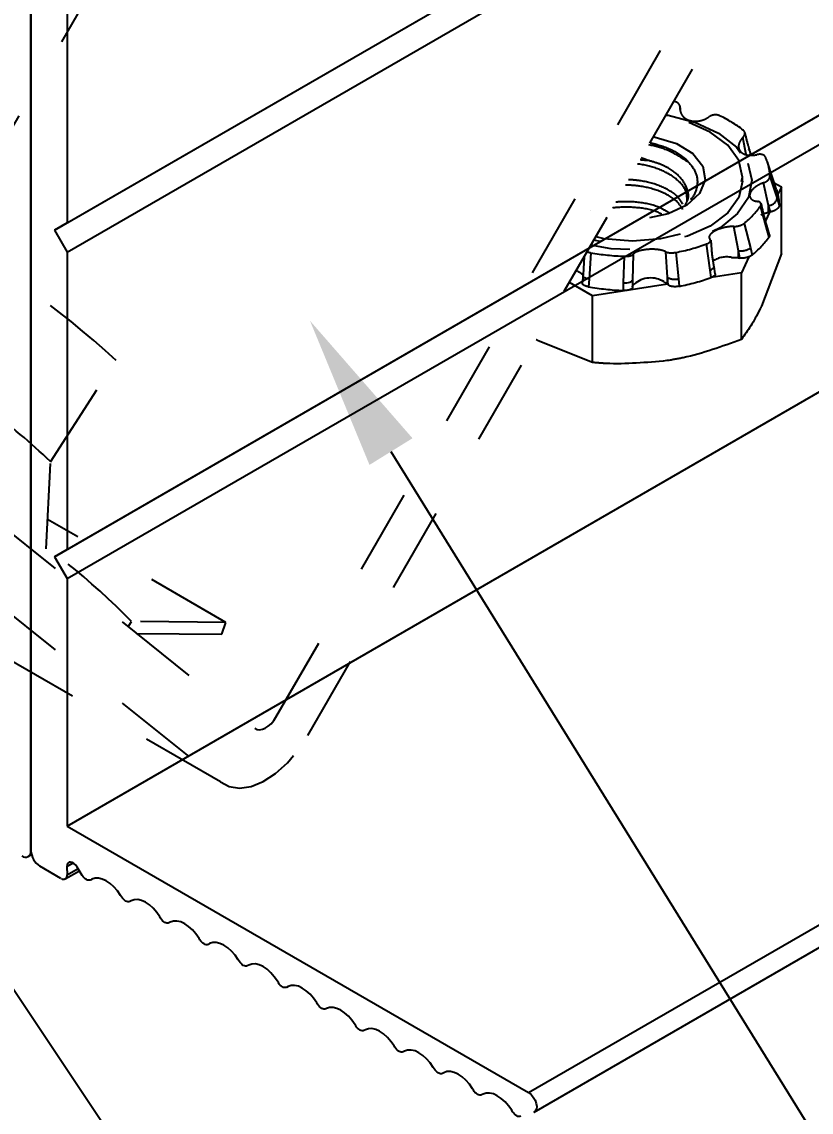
# Model space of a CAD drawing. Extents: x 0 to 11.5, y -11.3 to 0.
# Drawn here: x 6.178 to 7.102, y -4.888 to -3.613 of the extents above; entities that cross this region are included whole.
import ezdxf
from ezdxf import colors
from ezdxf.entities.mleader import LeaderData, LeaderLine
from ezdxf.math import Vec2, Vec3

# ---------------------------------------------------------------- set-up
doc = ezdxf.new("R2010")
doc.units = 0
doc.header["$LTSCALE"] = 0.5
doc.header["$MEASUREMENT"] = 0
doc.linetypes.add('HIDDEN2', pattern=[0.1875, 0.125, -0.0625])
for name, color, linetype in [('Brackets', 181, 'CONTINUOUS'), ('FAB DWG', 221, 'CONTINUOUS'), ('Hardware', 242, 'CONTINUOUS'), ('Housing', 150, 'CONTINUOUS')]:
    doc.layers.add(name, color=color, linetype=linetype)
doc.styles.add('LSAD_Standard', font='arial.ttf')
doc.styles.get("Standard").update_dxf_attribs({"font": 'arial.ttf'})

msp = doc.modelspace()

# ---------------------------------------------------------------- linework, layer by layer
at = {"layer": 'Brackets', "linetype": 'HIDDEN2', "transparency": 16777216}
for p, q in [((6.4747, -3.2033), (6.0919, -3.8663)), ((6.4757, -4.4261), (7.005, -3.5094)), ((6.5131, -4.4476), (7.0423, -3.5309)), ((6.1394, -4.1899), (6.4511, -4.439)), ((6.1394, -4.2848), (6.4107, -4.5016)), ((6.4107, -4.5016), (6.1394, -4.345))]:
    msp.add_line(p, q, dxfattribs=at)
at = {"layer": 'Brackets', "linetype": 'HIDDEN2', "transparency": 16777216, "flags": 128}
for points in [[(6.4511, -4.439), (6.4536, -4.4404), (6.4565, -4.4408), (6.4598, -4.4403), (6.4632, -4.4389), (6.4666, -4.4367), (6.47, -4.4337), (6.4731, -4.4301), (6.4757, -4.4261)], [(6.4107, -4.5016), (6.421, -4.5072), (6.4332, -4.509), (6.4467, -4.507), (6.4609, -4.5012), (6.4752, -4.4919), (6.4891, -4.4795), (6.5019, -4.4645), (6.5131, -4.4476)]]:
    msp.add_lwpolyline(points, dxfattribs=at)
at = {"layer": 'Hardware', "linetype": 'HIDDEN2', "transparency": 16777216}
for p, q in [((6.9487, -3.7154), (6.9486, -3.7136)), ((7.0257, -3.7682), (7.022, -3.7483)), ((7.0318, -3.7689), (7.0306, -3.7649)), ((7.0615, -3.8094), (7.0507, -3.777)), ((7.0216, -3.7992), (7.0216, -3.7945)), ((7.0536, -3.794), (7.0622, -3.8197)), ((7.052, -3.8277), (7.0461, -3.8013)), ((7.0587, -3.8011), (7.067, -3.8059)), ((7.067, -3.8059), (7.063, -3.8145)), ((7.067, -3.8838), (7.067, -3.8059)), ((7.0622, -3.8197), (7.0646, -3.8273)), ((7.0503, -3.8567), (7.0426, -3.8283)), ((7.0533, -3.8355), (7.0485, -3.8457)), ((7.052, -3.8357), (7.052, -3.8277)), ((7.0545, -3.8353), (7.052, -3.8277)), ((7.052, -3.8357), (7.0545, -3.8353)), ((7.0234, -3.8487), (7.0308, -3.8774)), ((7.0167, -3.8808), (7.0116, -3.8523)), ((7.0509, -3.8539), (7.0503, -3.8517)), ((7.0526, -3.8646), (7.0503, -3.8567)), ((7.0533, -3.8619), (7.0509, -3.8539)), ((6.9836, -3.9033), (6.9796, -3.8727)), ((6.8356, -3.9088), (6.8366, -3.8874)), ((6.844, -3.883), (6.8421, -3.914)), ((6.8822, -3.9183), (6.8834, -3.8872)), ((6.8936, -3.8847), (6.8928, -3.9149)), ((6.934, -3.9117), (6.9317, -3.8819)), ((6.9434, -3.8826), (6.9468, -3.9134)), ((7.0167, -3.8888), (7.0167, -3.8808)), ((7.0186, -3.8892), (7.0167, -3.8808)), ((7.0167, -3.8888), (7.0186, -3.8892)), ((7.029, -3.8878), (7.0203, -3.9064)), ((7.0308, -3.8774), (7.0327, -3.8857)), ((7.067, -3.8838), (7.0437, -3.9455)), ((6.9897, -3.9077), (6.9883, -3.899)), ((6.835, -3.9098), (6.8341, -3.9187)), ((6.8421, -3.914), (6.8412, -3.9228)), ((6.934, -3.9198), (6.934, -3.9117)), ((6.9347, -3.9206), (6.934, -3.9117)), ((6.9468, -3.9134), (6.9474, -3.9222)), ((6.985, -3.9119), (6.9836, -3.9033)), ((7.0203, -3.9064), (6.9849, -3.9119)), ((7.0203, -3.9844), (7.0203, -3.9064)), ((6.8461, -3.9334), (6.819, -3.9178)), ((6.934, -3.9198), (6.8461, -3.9334)), ((6.8822, -3.9272), (6.8822, -3.9183)), ((6.8928, -3.9149), (6.8928, -3.9238)), ((6.934, -3.9198), (6.9347, -3.9206)), ((6.8461, -4.0113), (6.8461, -3.9334)), ((6.8461, -4.0113), (6.7823, -3.9859)), ((6.2119, -4.1274), (6.2886, -4.0089)), ((6.2069, -4.2294), (6.2119, -4.1271)), ((6.4171, -4.3152), (6.2086, -4.1949)), ((6.4171, -4.3152), (6.2086, -4.1949)), ((6.3028, -4.3204), (6.3067, -4.3143)), ((6.4171, -4.3152), (6.3067, -4.3143)), ((6.4123, -4.3289), (6.4171, -4.3152)), ((6.3124, -4.3281), (6.4123, -4.3289))]:
    msp.add_line(p, q, dxfattribs=at)
at = {"layer": 'Hardware', "linetype": 'HIDDEN2', "transparency": 16777216, "flags": 128}
for points in [[(6.9321, -3.722), (6.9345, -3.7222), (6.9664, -3.7306), (6.9936, -3.7433), (7.0145, -3.7596), (7.0277, -3.7783)], [(6.85, -3.8641), (6.8594, -3.8664), (6.8928, -3.8689), (6.9261, -3.8664), (6.9572, -3.8589), (6.9839, -3.8471), (7.0044, -3.8317), (7.0172, -3.8138), (7.0216, -3.7945), (7.0172, -3.7753), (7.0044, -3.7573), (6.9839, -3.7419), (6.9572, -3.7301), (6.931, -3.7238)], [(6.9173, -3.7475), (6.9194, -3.7477), (6.9443, -3.7552), (6.9636, -3.767), (6.9752, -3.7818)], [(7.0277, -3.7783), (7.0325, -3.7983), (7.0284, -3.8184), (7.0159, -3.8373), (6.9956, -3.8537), (6.9689, -3.8668), (6.9373, -3.8756), (6.903, -3.8796), (6.868, -3.8785), (6.8442, -3.8742)], [(6.9752, -3.7818), (6.9779, -3.7979), (6.9714, -3.8137), (6.9564, -3.8274), (6.9344, -3.8375), (6.908, -3.843), (6.8799, -3.8432), (6.8638, -3.8402)], [(7.0216, -3.7992), (7.0172, -3.8184), (7.0044, -3.8363), (6.9839, -3.8518), (6.9572, -3.8636), (6.9261, -3.871), (6.8928, -3.8735), (6.8594, -3.871), (6.8476, -3.8682)], [(6.9836, -3.9033), (6.9852, -3.9026), (6.9865, -3.9018), (6.9875, -3.901), (6.9881, -3.9001), (6.9883, -3.8993), (6.9883, -3.899)], [(6.835, -3.9098), (6.8351, -3.9094), (6.8356, -3.9088)], [(6.8421, -3.914), (6.8402, -3.9136), (6.8385, -3.913), (6.8371, -3.9124), (6.836, -3.9117), (6.8353, -3.9109), (6.835, -3.9102), (6.835, -3.9098)], [(6.8822, -3.9183), (6.8842, -3.9183), (6.8862, -3.9181), (6.888, -3.9178), (6.8896, -3.9174), (6.891, -3.9169), (6.8919, -3.9162), (6.8926, -3.9156), (6.8928, -3.9149)]]:
    msp.add_lwpolyline(points, dxfattribs=at)
at = {"layer": 'Hardware', "linetype": 'HIDDEN2', "transparency": 16777216}
for centre, radius, start, end in [((6.8933, -3.9704), 0.2686, 79.6613, 79.7291), ((6.9334, -3.8547), 0.1455, 52.3159, 65.0695), ((7.0259, -3.7664), 0.00492, 17.6128, 54.0591), ((7.0256, -3.7664), 0.00525, 331.6424, 15.7405), ((6.9968, -3.7949), 0.0568, 0.8882, 24.8115), ((7.0054, -3.8284), 0.0593, 1.0583, 18.6507), ((7.0514, -3.8164), 0.0113, 273.2007, 342.6544), ((6.9652, -3.7747), 0.0942, 308.2214, 325.2753), ((5.5914, -4.7634), 1.0273, 47.2627, 62.7312), ((7.0478, -3.8547), 0.00325, 321.7812, 13.9358), ((6.9012, -3.6586), 0.228, 280.6678, 290.1149), ((6.9702, -3.8069), 0.1006, 308.4561, 325.0406), ((6.8922, -3.6187), 0.2686, 259.6613, 268.1276), ((7.0033, -3.9185), 0.0306, 79.7573, 121.9794), ((7.0194, -3.8609), 0.02, 262.0635, 304.6896), ((6.8161, -3.9294), 0.0276, 46.5331, 66.9421), ((6.9141, -3.9419), 0.0294, 57.3301, 131.3602), ((6.9423, -3.898), 0.0161, 238.9551, 286.0489), ((6.9017, -3.6829), 0.2437, 280.7981, 289.9846), ((6.8921, -3.6402), 0.2871, 259.778, 268.0108), ((5.5421, -4.8408), 0.9788, 46.8172, 52.3906), ((5.7204, -4.8849), 0.8181, 44.218, 58.5171)]:
    msp.add_arc(centre, radius, start, end, dxfattribs=at)
for points, knots in [([(6.9486, -3.7136), (6.9486, -3.7127), (6.9485, -3.711), (6.947, -3.7087), (6.9447, -3.7069), (6.9426, -3.7064), (6.9416, -3.7061)], [0, 0, 0, 0, 0.249061, 0.498102, 0.747609, 1, 1, 1, 1]), ([(6.9486, -3.7136), (6.9486, -3.7139), (6.9484, -3.7161), (6.9492, -3.7202), (6.9527, -3.7249), (6.9581, -3.7281), (6.9646, -3.7295), (6.9714, -3.729), (6.9776, -3.7271), (6.9809, -3.725), (6.9823, -3.7241)], [0, 0, 0, 0, 0.027156, 0.180185, 0.33025, 0.474243, 0.613173, 0.751073, 0.8923, 1, 1, 1, 1]), ([(6.9947, -3.7227), (6.9938, -3.7224), (6.9919, -3.7217), (6.9885, -3.7217), (6.9851, -3.7225), (6.9833, -3.7236), (6.9823, -3.7241)], [0, 0, 0, 0, 0.250091, 0.500183, 0.750201, 1, 1, 1, 1]), ([(7.022, -3.7483), (7.0217, -3.7485), (7.0199, -3.7504), (7.0175, -3.7542), (7.0165, -3.7594), (7.0181, -3.7638), (7.0217, -3.7671), (7.027, -3.7689), (7.0329, -3.7693), (7.0368, -3.7686), (7.0385, -3.7683)], [0, 0, 0, 0, 0.026829, 0.179863, 0.32994, 0.473946, 0.612884, 0.750782, 0.891999, 1, 1, 1, 1]), ([(7.022, -3.7483), (7.0226, -3.7475), (7.0239, -3.746), (7.0245, -3.7436), (7.0241, -3.7413), (7.0229, -3.7401), (7.0223, -3.7395)], [0, 0, 0, 0, 0.249061, 0.498102, 0.747609, 1, 1, 1, 1]), ([(7.0301, -3.7632), (7.0295, -3.7613), (7.0273, -3.754), (7.0257, -3.7475), (7.0246, -3.7427)], [0, 0, 0, 0, 0.268091, 1, 1, 1, 1]), ([(6.9567, -3.7763), (6.9496, -3.7715), (6.9368, -3.763), (6.9197, -3.7583), (6.9119, -3.7569)], [0, 0, 0, 0, 0.1825211, 0.3231463, 0.3231463, 0.3231463, 0.3231463]), ([(6.9134, -3.7543), (6.917, -3.7551), (6.9289, -3.7582), (6.947, -3.7661), (6.9625, -3.7798), (6.9699, -3.7955), (6.9679, -3.8114), (6.9591, -3.825), (6.9484, -3.8313), (6.944, -3.8339)], [0.2413705, 0.2413705, 0.2413705, 0.2413705, 0.2943804, 0.422382, 0.5478577, 0.6718904, 0.7946423, 0.9147279, 1, 1, 1, 1]), ([(7.0484, -3.771), (7.048, -3.7704), (7.0472, -3.7693), (7.0448, -3.7682), (7.0418, -3.7677), (7.0396, -3.7681), (7.0385, -3.7683)], [0, 0, 0, 0, 0.2500911, 0.500183, 0.7502013, 1, 1, 1, 1]), ([(6.9567, -3.8226), (6.9567, -3.819), (6.9567, -3.8099), (6.9455, -3.7966), (6.9262, -3.7851), (6.909, -3.7806), (6.8997, -3.7794), (6.8989, -3.7793)], [0, 0, 0, 0, 0.090254, 0.2277059, 0.3651578, 0.5026096, 0.5151835, 0.5151835, 0.5151835, 0.5151835]), ([(6.9546, -3.8269), (6.9556, -3.8252), (6.9597, -3.8184), (6.9569, -3.8052), (6.9458, -3.7903), (6.9287, -3.78), (6.9158, -3.7764), (6.9109, -3.775)], [0, 0, 0, 0, 0.0839078, 0.3370663, 0.5902248, 0.8433833, 1, 1, 1, 1]), ([(6.9519, -3.8262), (6.9497, -3.8228), (6.9443, -3.8143), (6.9259, -3.8043), (6.9056, -3.7988), (6.8926, -3.7978), (6.8883, -3.7977)], [0, 0, 0, 0, 0.1038357, 0.259328, 0.4148203, 0.49375, 0.49375, 0.49375, 0.49375]), ([(7.0461, -3.8013), (7.0471, -3.8008), (7.0492, -3.8), (7.0516, -3.7981), (7.0533, -3.796), (7.0535, -3.7947), (7.0536, -3.794)], [0, 0, 0, 0, 0.249061, 0.498102, 0.747609, 1, 1, 1, 1]), ([(6.9517, -3.8323), (6.9496, -3.829), (6.9442, -3.8206), (6.9259, -3.8107), (6.9044, -3.8049), (6.8902, -3.804), (6.8846, -3.8041)], [0, 0, 0, 0, 0.1058509, 0.268146, 0.4304412, 0.5361441, 0.5361441, 0.5361441, 0.5361441]), ([(7.0461, -3.8013), (7.0456, -3.8014), (7.0429, -3.8024), (7.0381, -3.8048), (7.0331, -3.8089), (7.0302, -3.8131), (7.0296, -3.817), (7.0313, -3.8201), (7.0346, -3.8222), (7.0377, -3.8228), (7.0391, -3.823)], [0, 0, 0, 0, 0.027186, 0.180215, 0.330279, 0.47427, 0.6132, 0.7511, 0.892328, 1, 1, 1, 1]), ([(6.9352, -3.8364), (6.9321, -3.8344), (6.9228, -3.8283), (6.9012, -3.8234), (6.8833, -3.823), (6.8741, -3.8238), (6.8732, -3.8239)], [0, 0, 0, 0, 0.1261916, 0.3695053, 0.6128189, 0.6393985, 0.6393985, 0.6393985, 0.6393985]), ([(7.0426, -3.8283), (7.0429, -3.8277), (7.0435, -3.8265), (7.043, -3.8249), (7.0416, -3.8236), (7.0399, -3.8232), (7.0391, -3.823)], [0, 0, 0, 0, 0.250091, 0.500183, 0.750201, 1, 1, 1, 1]), ([(6.9271, -3.838), (6.9265, -3.8377), (6.9196, -3.8335), (6.901, -3.8299), (6.8821, -3.8294), (6.8715, -3.8304), (6.8693, -3.8307)], [0, 0, 0, 0, 0.0284593, 0.3330201, 0.637581, 0.7180636, 0.7180636, 0.7180636, 0.7180636]), ([(7.0432, -3.8385), (7.0455, -3.8376), (7.0484, -3.8364), (7.0514, -3.8358), (7.052, -3.8357)], [0, 0, 0, 0, 0.807517, 1, 1, 1, 1]), ([(7.0503, -3.8517), (7.0496, -3.8494), (7.0471, -3.841), (7.045, -3.8319), (7.0435, -3.8253)], [0, 0, 0, 0, 0.264802, 1, 1, 1, 1]), ([(7.0646, -3.8273), (7.0645, -3.8279), (7.0643, -3.8293), (7.0627, -3.8314), (7.0603, -3.8332), (7.0574, -3.8346), (7.0554, -3.835), (7.0545, -3.8353)], [0, 0, 0, 0, 0.20687, 0.413742, 0.620597, 0.827456, 1, 1, 1, 1]), ([(7.0116, -3.8523), (7.0126, -3.8522), (7.0147, -3.8522), (7.0181, -3.8514), (7.0212, -3.8502), (7.0227, -3.8492), (7.0234, -3.8487)], [0, 0, 0, 0, 0.249061, 0.498102, 0.747609, 1, 1, 1, 1]), ([(7.0116, -3.8523), (7.0112, -3.8523), (7.0085, -3.8523), (7.0032, -3.8528), (6.996, -3.8546), (6.9898, -3.8571), (6.9852, -3.86), (6.9827, -3.8629), (6.9822, -3.8655), (6.9832, -3.8669), (6.9837, -3.8675)], [0, 0, 0, 0, 0.02708, 0.18011, 0.330178, 0.474174, 0.613106, 0.751006, 0.89223, 1, 1, 1, 1]), ([(7.0532, -3.8619), (7.0533, -3.8623), (7.0535, -3.8631), (7.0529, -3.8641), (7.0526, -3.8646)], [0, 0, 0, 0, 0.468285, 1, 1, 1, 1]), ([(6.9796, -3.8727), (6.9805, -3.8723), (6.9822, -3.8715), (6.9838, -3.8701), (6.9845, -3.8687), (6.984, -3.8679), (6.9837, -3.8675)], [0, 0, 0, 0, 0.250091, 0.500183, 0.750201, 1, 1, 1, 1]), ([(6.9883, -3.899), (6.9878, -3.8958), (6.986, -3.8858), (6.9853, -3.8754), (6.9849, -3.8684)], [0, 0, 0, 0, 0.3223029, 1, 1, 1, 1]), ([(6.8398, -3.8818), (6.8401, -3.8819), (6.8414, -3.8824), (6.8429, -3.8827), (6.844, -3.883)], [0.6347897, 0.6347897, 0.6347897, 0.6347897, 0.7476088, 1, 1, 1, 1]), ([(6.8834, -3.8872), (6.8845, -3.8872), (6.8868, -3.8872), (6.8899, -3.8867), (6.8924, -3.8858), (6.8932, -3.8851), (6.8936, -3.8847)], [0, 0, 0, 0, 0.250091, 0.500183, 0.750201, 1, 1, 1, 1]), ([(6.9317, -3.8819), (6.9315, -3.8817), (6.9299, -3.8809), (6.9261, -3.8798), (6.9195, -3.8789), (6.9123, -3.8789), (6.9055, -3.8797), (6.8997, -3.8811), (6.8956, -3.8828), (6.8942, -3.8842), (6.8936, -3.8847)], [0, 0, 0, 0, 0.027195, 0.180223, 0.330286, 0.474278, 0.613207, 0.751108, 0.892336, 1, 1, 1, 1]), ([(6.9317, -3.8819), (6.9324, -3.8821), (6.9337, -3.8827), (6.9367, -3.8831), (6.94, -3.8831), (6.9422, -3.8828), (6.9434, -3.8826)], [0, 0, 0, 0, 0.249061, 0.498102, 0.747609, 1, 1, 1, 1]), ([(7.0087, -3.8884), (7.011, -3.8884), (7.0139, -3.8883), (7.0162, -3.8887), (7.0167, -3.8888)], [0, 0, 0, 0, 0.80752, 1, 1, 1, 1]), ([(7.0327, -3.8857), (7.032, -3.8863), (7.0305, -3.8873), (7.0274, -3.8885), (7.0241, -3.8892), (7.021, -3.8895), (7.0194, -3.8893), (7.0186, -3.8892)], [0, 0, 0, 0, 0.2068704, 0.4137417, 0.6205972, 0.8274563, 1, 1, 1, 1]), ([(6.9896, -3.9077), (6.9896, -3.9079), (6.9899, -3.9085), (6.9891, -3.9096), (6.9874, -3.9109), (6.9858, -3.9116), (6.985, -3.9119)], [0, 0, 0, 0, 0.117573, 0.428944, 0.740302, 1, 1, 1, 1]), ([(6.8412, -3.9228), (6.8401, -3.9226), (6.8381, -3.9221), (6.8357, -3.921), (6.8343, -3.9198), (6.8342, -3.9191), (6.8342, -3.9187)], [0, 0, 0, 0, 0.257211, 0.514423, 0.771615, 1, 1, 1, 1]), ([(6.8928, -3.9238), (6.8927, -3.9242), (6.8924, -3.925), (6.8907, -3.926), (6.8882, -3.9268), (6.8852, -3.9272), (6.8831, -3.9272), (6.8822, -3.9272)], [0, 0, 0, 0, 0.2068692, 0.4137386, 0.6206054, 0.8274634, 1, 1, 1, 1]), ([(6.8928, -3.9229), (6.893, -3.9221), (6.8932, -3.921), (6.8944, -3.92), (6.8947, -3.9198)], [0, 0, 0, 0, 0.807733, 1, 1, 1, 1]), ([(6.9299, -3.9171), (6.9313, -3.9178), (6.933, -3.9186), (6.9339, -3.9196), (6.934, -3.9198)], [0, 0, 0, 0, 0.807517, 1, 1, 1, 1]), ([(6.9474, -3.9222), (6.9463, -3.9224), (6.9441, -3.9228), (6.9407, -3.9227), (6.9378, -3.9223), (6.9357, -3.9216), (6.935, -3.9209), (6.9347, -3.9206)], [0, 0, 0, 0, 0.20687, 0.413742, 0.620597, 0.827456, 1, 1, 1, 1]), ([(7.0437, -3.9455), (7.0431, -3.9467), (7.0353, -3.9635), (7.0275, -3.9743), (7.0203, -3.9844)], [0, 0, 0, 0, 0.070185, 1, 1, 1, 1]), ([(7.0203, -3.9844), (6.9977, -3.9926), (6.969, -4.0031), (6.9395, -4.0082), (6.9332, -4.0092)], [0, 0, 0, 0, 0.787347, 1, 1, 1, 1]), ([(6.9332, -4.0092), (6.9092, -4.0114), (6.8797, -4.0141), (6.8514, -4.0118), (6.8461, -4.0113)], [0, 0, 0, 0, 0.8135121, 1, 1, 1, 1])]:
    msp.add_open_spline(points, degree=3, knots=knots, dxfattribs=at)
for points in [[(6.9109, -3.775), (6.9083, -3.774), (6.9057, -3.7731), (6.9031, -3.7721)], [(6.9019, -3.7741), (6.9049, -3.7744), (6.9079, -3.7747), (6.9109, -3.775)], [(6.8435, -3.834), (6.8434, -3.834), (6.8433, -3.8341), (6.8432, -3.8341)], [(6.7823, -3.9859), (6.7816, -3.9855), (6.781, -3.9851), (6.7803, -3.9848)]]:
    msp.add_open_spline(points, degree=3, dxfattribs=at)
at = {"layer": 'Housing', "transparency": 16777216}
for p, q in [((6.1889, -2.2384), (6.1889, -4.5821)), ((6.2166, -3.8567), (8.1661, -2.7316)), ((6.2314, -3.8482), (8.1661, -2.7316)), ((6.2314, -3.8823), (8.1674, -2.765)), ((6.2166, -4.2385), (8.2183, -3.0832)), ((6.2314, -4.2299), (8.2183, -3.0832)), ((6.2314, -4.2641), (8.2267, -3.1125)), ((6.2314, -4.5535), (8.3179, -3.3493)), ((6.1889, -4.5821), (6.1889, -3.3817)), ((6.2314, -3.5836), (6.2314, -3.8482)), ((6.7713, -4.8651), (8.6052, -3.8067)), ((6.778, -4.8878), (8.6195, -3.825)), ((6.2314, -3.8482), (6.2166, -3.8567)), ((6.2166, -3.8567), (6.2314, -3.8823)), ((6.2314, -3.8823), (6.2314, -4.2299)), ((6.2314, -4.2299), (6.2166, -4.2385)), ((6.2166, -4.2385), (6.2314, -4.2641)), ((6.2314, -4.2641), (6.2314, -4.5535)), ((6.2314, -4.5535), (6.7713, -4.8651)), ((6.1858, -4.589), (6.1889, -4.5872)), ((6.2242, -4.6147), (6.1996, -4.6005)), ((6.2312, -4.6006), (6.2384, -4.5965)), ((6.2312, -4.6006), (6.2313, -4.6106)), ((6.2491, -4.6111), (6.243, -4.6013)), ((6.2292, -4.6152), (6.2457, -4.6057)), ((6.2313, -4.6106), (6.2442, -4.6032)), ((6.2604, -4.6156), (6.2587, -4.6165)), ((6.295, -4.6362), (6.294, -4.6346)), ((6.3063, -4.6407), (6.3046, -4.6416)), ((6.3408, -4.6613), (6.3399, -4.6597)), ((6.3521, -4.6658), (6.3504, -4.6667)), ((6.3867, -4.6864), (6.3857, -4.6848)), ((6.398, -4.6909), (6.3963, -4.6918)), ((6.4326, -4.7115), (6.4316, -4.7098)), ((6.4439, -4.716), (6.4422, -4.7169)), ((6.4785, -4.7365), (6.4775, -4.7349)), ((6.4898, -4.7411), (6.4881, -4.742)), ((6.5245, -4.7617), (6.5234, -4.76)), ((6.5348, -4.7668), (6.534, -4.7671)), ((6.569, -4.787), (6.5682, -4.7858)), ((6.5803, -4.7916), (6.5786, -4.7924)), ((6.6149, -4.8121), (6.6139, -4.8105)), ((6.6262, -4.8167), (6.6245, -4.8175)), ((6.6608, -4.8372), (6.6598, -4.8356)), ((6.6721, -4.8418), (6.6704, -4.8426)), ((6.7067, -4.8623), (6.7057, -4.8607)), ((6.718, -4.8669), (6.7163, -4.8677)), ((6.7526, -4.8874), (6.7516, -4.8858))]:
    msp.add_line(p, q, dxfattribs=at)
at = {"layer": 'Housing', "transparency": 16777216, "flags": 128}
for points in [[(6.243, -4.6013), (6.2414, -4.599), (6.2394, -4.5972), (6.2374, -4.596), (6.2354, -4.5955), (6.2337, -4.5958), (6.2324, -4.5968), (6.2315, -4.5985), (6.2312, -4.6006)], [(6.2587, -4.6165), (6.2576, -4.6168), (6.2565, -4.6168), (6.2552, -4.6166), (6.2539, -4.616), (6.2526, -4.6151), (6.2513, -4.6139), (6.2501, -4.6126), (6.2491, -4.6111)], [(6.294, -4.6346), (6.2903, -4.6292), (6.2861, -4.6245), (6.2817, -4.6205), (6.2771, -4.6174), (6.2725, -4.6154), (6.2681, -4.6143), (6.264, -4.6144), (6.2604, -4.6156)], [(6.3046, -4.6416), (6.3035, -4.6419), (6.3023, -4.6419), (6.3011, -4.6417), (6.2998, -4.6411), (6.2985, -4.6402), (6.2972, -4.639), (6.296, -4.6377), (6.295, -4.6362)], [(6.3399, -4.6597), (6.3362, -4.6543), (6.332, -4.6496), (6.3276, -4.6456), (6.323, -4.6425), (6.3184, -4.6405), (6.314, -4.6394), (6.3099, -4.6395), (6.3063, -4.6407)], [(6.3504, -4.6667), (6.3494, -4.667), (6.3482, -4.667), (6.347, -4.6667), (6.3457, -4.6662), (6.3444, -4.6653), (6.3431, -4.6641), (6.3419, -4.6628), (6.3408, -4.6613)], [(6.3857, -4.6848), (6.3821, -4.6794), (6.3779, -4.6747), (6.3735, -4.6707), (6.3689, -4.6676), (6.3643, -4.6655), (6.3599, -4.6645), (6.3558, -4.6646), (6.3521, -4.6658)], [(6.3963, -4.6918), (6.3953, -4.6921), (6.3941, -4.6921), (6.3929, -4.6918), (6.3916, -4.6912), (6.3902, -4.6904), (6.389, -4.6892), (6.3878, -4.6879), (6.3867, -4.6864)], [(6.4316, -4.7098), (6.4279, -4.7045), (6.4238, -4.6998), (6.4194, -4.6958), (6.4148, -4.6927), (6.4102, -4.6906), (6.4058, -4.6896), (6.4017, -4.6897), (6.398, -4.6909)], [(6.4422, -4.7169), (6.4412, -4.7172), (6.44, -4.7172), (6.4388, -4.7169), (6.4375, -4.7163), (6.4361, -4.7155), (6.4349, -4.7143), (6.4337, -4.713), (6.4326, -4.7115)], [(6.4775, -4.7349), (6.4738, -4.7296), (6.4697, -4.7249), (6.4653, -4.7209), (6.4607, -4.7178), (6.4561, -4.7157), (6.4517, -4.7147), (6.4476, -4.7148), (6.4439, -4.716)], [(6.4881, -4.742), (6.4871, -4.7423), (6.4859, -4.7423), (6.4847, -4.742), (6.4833, -4.7414), (6.482, -4.7406), (6.4808, -4.7394), (6.4796, -4.7381), (6.4785, -4.7365)], [(6.5234, -4.76), (6.5197, -4.7547), (6.5156, -4.75), (6.5111, -4.746), (6.5065, -4.7429), (6.502, -4.7408), (6.4975, -4.7398), (6.4935, -4.7399), (6.4898, -4.7411)], [(6.534, -4.7671), (6.533, -4.7675), (6.5318, -4.7675), (6.5306, -4.7672), (6.5292, -4.7666), (6.5279, -4.7657), (6.5267, -4.7646), (6.5255, -4.7632), (6.5245, -4.7617)], [(6.5682, -4.7858), (6.5646, -4.7805), (6.5605, -4.7758), (6.556, -4.7718), (6.5515, -4.7687), (6.5469, -4.7666), (6.5425, -4.7656), (6.5384, -4.7656), (6.5348, -4.7668)], [(6.5786, -4.7924), (6.5776, -4.7928), (6.5764, -4.7928), (6.5752, -4.7925), (6.5738, -4.7919), (6.5725, -4.791), (6.5713, -4.7899), (6.5701, -4.7885), (6.569, -4.787)], [(6.6139, -4.8105), (6.6102, -4.8052), (6.6061, -4.8005), (6.6016, -4.7965), (6.597, -4.7934), (6.5925, -4.7913), (6.588, -4.7903), (6.584, -4.7904), (6.5803, -4.7916)], [(6.6245, -4.8175), (6.6235, -4.8179), (6.6223, -4.8179), (6.621, -4.8176), (6.6197, -4.817), (6.6184, -4.8161), (6.6172, -4.815), (6.616, -4.8136), (6.6149, -4.8121)], [(6.6598, -4.8356), (6.6561, -4.8303), (6.652, -4.8256), (6.6475, -4.8216), (6.6429, -4.8185), (6.6384, -4.8164), (6.6339, -4.8154), (6.6298, -4.8155), (6.6262, -4.8167)], [(6.6704, -4.8426), (6.6694, -4.843), (6.6682, -4.843), (6.6669, -4.8427), (6.6656, -4.8421), (6.6643, -4.8412), (6.663, -4.8401), (6.6619, -4.8387), (6.6608, -4.8372)], [(6.7057, -4.8607), (6.702, -4.8554), (6.6979, -4.8507), (6.6934, -4.8467), (6.6888, -4.8436), (6.6842, -4.8415), (6.6798, -4.8405), (6.6757, -4.8406), (6.6721, -4.8418)], [(6.7163, -4.8677), (6.7153, -4.8681), (6.7141, -4.8681), (6.7128, -4.8678), (6.7115, -4.8672), (6.7102, -4.8663), (6.7089, -4.8652), (6.7078, -4.8638), (6.7067, -4.8623)], [(6.7516, -4.8858), (6.7479, -4.8805), (6.7438, -4.8758), (6.7393, -4.8718), (6.7347, -4.8687), (6.7301, -4.8666), (6.7257, -4.8656), (6.7216, -4.8657), (6.718, -4.8669)], [(6.7713, -4.8651), (6.7742, -4.8673), (6.7768, -4.8704), (6.7789, -4.874), (6.7803, -4.8778), (6.7808, -4.8814), (6.7804, -4.8846), (6.7791, -4.8869), (6.7771, -4.8882)], [(6.7622, -4.8928), (6.7612, -4.8932), (6.76, -4.8932), (6.7587, -4.8929), (6.7574, -4.8923), (6.7561, -4.8914), (6.7548, -4.8903), (6.7536, -4.8889), (6.7526, -4.8874)]]:
    msp.add_lwpolyline(points, dxfattribs=at)
at = {"layer": 'Housing', "transparency": 16777216}
for centre, radius, start, end in [((6.1825, -4.5832), 0.00655, 230.815, 9.2203), ((6.212, -4.5811), 0.023, 182.6023, 237.3977), ((6.227, -4.6113), 0.00438, 230.9377, 9.9651)]:
    msp.add_arc(centre, radius, start, end, dxfattribs=at)

# ---------------------------------------------------------------- leaders
at = {"layer": 'FAB DWG', "ltscale": 0.5, "transparency": 16777216}
ml = msp.add_multileader_mtext('Standard', dxfattribs=at)
ml.set_content('HW00070', color=256, style='LSAD_Standard')
ml.set_leader_properties()
ml.build(insert=Vec2(0, 0))
ml.multileader.update_dxf_attribs({"text_left_attachment_type": 2, "dogleg_length": 0.2772, "arrow_head_size": 0.1875})
ctx = ml.context
ctx.base_point, ctx.char_height, ctx.arrow_head_size, ctx.landing_gap_size, ctx.plane_origin, ctx.plane_x_axis, ctx.plane_y_axis = Vec3(7.5379, -6.2377), 0.1875, 0.1875, 0.12, Vec3(9.0225, 6.4258), Vec3(1, 0, 0), Vec3(0, 1, 0)
ctx.left_attachment, ctx.text_align_type = 2, 2
notes = []
notes.append((ctx, [(0, (1, 1, 0), (7.1683, -6.2377), (1, 0, 0), 0.3696, [(0, [(5.6225, -3.9287)], 0, [])])]))
ctx.mtext.insert, ctx.mtext.text_direction, ctx.mtext.rotation, ctx.mtext.alignment, ctx.mtext.flow_direction = Vec3(8.7892, -6.142), Vec3(1, 0, 0), 6.283185, 3, 5
ml = msp.add_multileader_mtext('Standard', dxfattribs=at)
ml.set_content('BK01512 (x1)\\PHW83212 (x2)\\PHW08320 (x2)', color=256)
ml.set_leader_properties()
ml.build(insert=Vec2(0, 0))
ml.multileader.update_dxf_attribs({"dogleg_length": 0.36, "arrow_head_size": 0.18})
ctx = ml.context
ctx.base_point, ctx.char_height, ctx.arrow_head_size, ctx.landing_gap_size, ctx.plane_origin, ctx.plane_x_axis, ctx.plane_y_axis = Vec3(7.3243, -4.9741), 0.188, 0.18, 0.09, Vec3(6.971, 7.1616), Vec3(1, 0, 0), Vec3(0, 1, 0)
ctx.text_align_type = 2
notes.append((ctx, [(1, (1, 1, 0), (7.1423, -4.9741), (1, 0, 0), 0.182, [(0, [(6.5155, -3.9625)], 0, [])])]))
ctx.mtext.insert, ctx.mtext.text_direction, ctx.mtext.rotation, ctx.mtext.width, ctx.mtext.defined_height, ctx.mtext.alignment, ctx.mtext.flow_direction = Vec3(9.0769, -4.8525), Vec3(1, 0, 0), 6.283185, 1.706088, 0.5501, 3, 5
for ctx, leaders in notes:
    for number, flags, end, landing, length, lines in leaders:
        leader = LeaderData()
        leader.index, (leader.has_last_leader_line, leader.has_dogleg_vector, leader.attachment_direction) = number, flags
        leader.last_leader_point, leader.dogleg_vector, leader.dogleg_length = Vec3(end), Vec3(landing), length
        for number, points, colour, breaks in lines:
            line = LeaderLine()
            line.index, line.vertices, line.color, line.breaks = number, Vec3.list(points), colors.encode_raw_color(colour), breaks
            leader.lines.append(line)
        ctx.leaders.append(leader)

doc.saveas('drawing.dxf')
